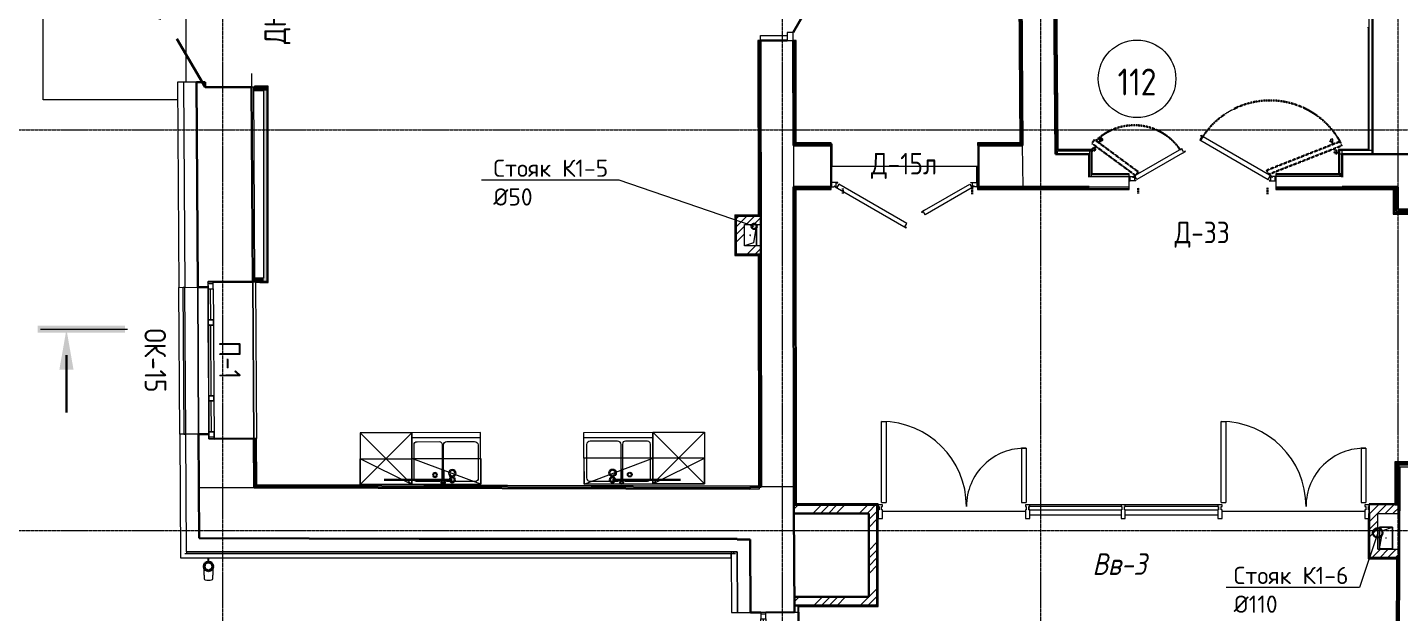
# Model space of a CAD drawing. Header units: millimetres. Extents: x -10178924 to 11692288, y -947381 to 58396.
# Drawn here: x -8768 to 7164, y -84525 to -77734 of the extents above; entities that cross this region are included whole.
import ezdxf
from ezdxf import colors
from ezdxf.entities.mleader import LeaderData, LeaderLine
from ezdxf.math import Vec2, Vec3

# ---------------------------------------------------------------- set-up
doc = ezdxf.new("R2010")
doc.units = ezdxf.units.MM
doc.linetypes.add('ADSK_Линия сетки', pattern=[25, 20, -2.5, 0, -2.5])
doc.linetypes.add('ADSK_Штриховая_ш3 п1_5', pattern=[4.5, 3, -1.5])
for name, color, linetype, lineweight in [('!К1', 32, 'Continuous', 30), ('_ Окна', 7, 'Continuous', 9), ('Аннотация', 7, 'Continuous', 18), ('Витраж', 7, 'Continuous', 9), ('Выноски ВК', 7, 'Continuous', 0), ('Двери', 7, 'Continuous', 9), ('Марки', 7, 'Continuous', 20), ('Марки дверей', 7, 'Continuous', 20), ('Марки окон', 7, 'Continuous', 20), ('Обобщенные модели', 7, 'Continuous', 18), ('Окна', 7, 'Continuous', 9), ('Оси', 253, 'Continuous', 9), ('Панели витража', 7, 'Continuous', 9), ('Перекрытие', 7, 'Continuous', 18), ('Разрезы', 7, 'Continuous', 9), ('Стены внутренние', 7, 'Continuous', 18), ('Стены наружные', 7, 'Continuous', 18), ('Стены несущие', 7, 'Continuous', 30), ('Стены отделка', 7, 'Continuous', 30), ('Стены перегородки', 7, 'Continuous', 30), ('Стены штриховка', 7, 'Continuous', 9), ('ТХ', 5, 'Continuous', 5), ('ШТРИХОВКА', 252, 'Continuous', 15)]:
    doc.layers.add(name, color=color, linetype=linetype, lineweight=lineweight)
doc.layers.add('Линии', color=7, linetype='Continuous', lineweight=9, true_color=0x00a600)
doc.styles.add('GOST Common', font='GOST_Common.ttf', dxfattribs={"width": 0.9, "height": 350})
doc.styles.add('GOST Common_2', font='GOST_Common.ttf', dxfattribs={"width": 0.9, "height": 250})
doc.styles.add('GOST Common_B_I', font='', dxfattribs={"width": 0.9, "height": 250})
doc.styles.add('PDF ISOCPEUR', font='isocpeur.ttf')
doc.styles.get('GOST Common_B_I').set_extended_font_data('GOST Common', italic=True, bold=True)
pattern_1 = [(45, (-32053.86, -66750), (-269.4077, 269.4077), []), (45, (-31964.06, -66750), (-269.4077, 269.4077), []), (45, (-31874.26, -66750), (-269.4077, 269.4077), []), (45, (-31784.46, -66750), (-269.4077, 269.4077), [])]
pattern_2 = [(0, (0, -66749.99), (406.4, 101.6), [33.528, -271.272, 33.528, -271.272, -1625.6]), (0, (0, -66749.99), (406.4, 101.6), [-609.6, 33.528, -576.072, 33.528, -271.272, -711.2]), (0, (0, -66749.99), (406.4, 101.6), [-1524, 33.528, -169.672, 33.528, -474.472]), (120, (152.4, -66699.19), (-291.1882, 301.1527), [33.528, -271.272, 33.528, -271.272, -1625.6]), (120, (152.4, -66699.19), (-291.1882, 301.1527), [-609.6, 33.528, -576.072, 33.528, -271.272, -711.2]), (120, (152.4, -66699.19), (-291.1882, 301.1527), [-1524, 33.528, -169.672, 33.528, -474.472]), (240, (203.2, -66495.99), (-115.2118, -402.7527), [33.528, -271.272, 33.528, -271.272, -1625.6]), (240, (203.2, -66495.99), (-115.2118, -402.7527), [-609.6, 33.528, -576.072, 33.528, -271.272, -711.2]), (240, (203.2, -66495.99), (-115.2118, -402.7527), [-1524, 33.528, -169.672, 33.528, -474.472])]

# ---------------------------------------------------------------- blocks, each defined once
blk = doc.blocks.new('оси')
at = {"layer": 'Оси', "linetype": 'ADSK_Линия сетки'}
for p, q in [((6500, -2196), (6500, 46378)), ((9500, -2196), (9500, 46378)), ((0, -2196), (0, 46265)), ((13650, -2196), (13650, 23921)), ((-3614, 15100), (62615, 15100)), ((-3614, 10450), (62615, 10450))]:
    blk.add_line(p, q, dxfattribs=at)
blk = doc.blocks.new('dver-dpo-230 _1_ - 1700х2300Н ост алюм EIWS60 Д-33л-6949417-План 1-го этажа')
at = {"layer": 'Двери'}
for p, q in [((-6, 523), (-29, 484)), ((-29, 484), (762, 27)), ((-21, 537), (-24, 533)), ((-24, 533), (-6, 523)), ((804, 60), (-21, 537)), ((-804, 60), (-241, 385)), ((-234, 332), (-762, 27)), ((-241, 385), (-239, 381)), ((-219, 346), (-239, 381)), ((-234, 332), (-199, 352)), ((-202, 356), (-219, 346)), ((-199, 352), (-202, 356)), ((-850, 10), (-850, 60)), ((-850, 60), (-814, 60)), ((-840, 60), (-850, 60)), ((-850, 60), (-850, 10)), ((-774, 10), (-850, 10)), ((-850, 10), (-840, 10)), ((-840, 10), (-840, 60)), ((-814, 60), (-814, 55)), ((-811, 52), (-790, 52)), ((-802, 56), (-804, 60)), ((-784, 66), (-802, 56)), ((-790, 52), (-790, 17)), ((-787, 14), (-774, 14)), ((-762, 27), (-784, 66)), ((-774, 14), (-774, 10)), ((762, 27), (784, 66)), ((774, 14), (774, 10)), ((787, 14), (774, 14)), ((774, 10), (850, 10)), ((784, 66), (802, 56)), ((790, 52), (790, 17)), ((811, 52), (790, 52)), ((802, 56), (804, 60)), ((814, 60), (814, 55)), ((850, 60), (814, 60)), ((850, 60), (840, 60)), ((840, 60), (840, 10)), ((840, 10), (850, 10)), ((850, 10), (850, 60)), ((850, 10), (850, 60))]:
    blk.add_line(p, q, dxfattribs=at)
for centre, radius, start, end in [((-811, 55), 2.52, 180, 270), ((-787, 17), 2.5, 180, 270), ((787, 17), 2.5, 270, 360), ((811, 55), 2.52, 270, 0)]:
    blk.add_arc(centre, radius, start, end, dxfattribs=at)
blk = doc.blocks.new('Дверь-Alumark_двупольная с глухим окном_S70 - 1520х2200 _алюм_ост_ Д11п-6529395-План 1-го этажа')
at = {"layer": 'Двери', "lineweight": 30}
for p, q in [((-540, 190), (166, 597)), ((790, 190), (344, 447))]:
    blk.add_line(p, q, dxfattribs=at)
at = {"layer": 'Двери'}
for p, q in [((-635, 190), (-635, 120)), ((-540, 190), (-635, 190)), ((-540, 120), (-540, 190)), ((790, 190), (790, 120)), ((885, 190), (790, 190)), ((885, 120), (885, 190)), ((-635, 120), (-540, 120)), ((790, 120), (885, 120))]:
    blk.add_line(p, q, dxfattribs=at)
blk = doc.blocks.new('Водосток - Тип 1 _карниз больше 490мм_-5153572-План 1-го этажа')
at = {"layer": 'Обобщенные модели'}
for p, q in [((75, 306), (75, 264)), ((175, 264), (175, 306)), ((120, 109), (120, 60)), ((130, 60), (130, 109))]:
    blk.add_line(p, q, dxfattribs=at)
at = {"layer": 'Обобщенные модели', "flags": 128}
for points in [[(75, 173), (75, 174), (75, 177), (75, 180), (75, 183), (75, 186), (75, 190), (75, 193), (75, 197), (75, 201), (75, 205), (75, 210), (75, 214), (75, 219), (75, 224), (75, 229), (75, 234), (75, 239), (75, 245), (75, 250), (75, 256), (75, 261), (75, 264)], [(175, 264), (175, 258), (175, 252), (175, 247), (175, 242), (175, 236), (175, 231), (175, 226), (175, 221), (175, 216), (175, 212), (175, 207), (175, 203), (175, 199), (175, 195), (175, 191), (175, 188), (175, 184), (175, 181), (175, 178), (175, 175), (175, 173)]]:
    blk.add_lwpolyline(points, dxfattribs=at)
at = {"layer": 'Обобщенные модели'}
for start, end in [(90, 270), (270, 90)]:
    blk.add_arc((125, 160), 52, start, end, dxfattribs=at)
at = {"layer": 'Обобщенные модели', "lineweight": 40}
for start, end in [(90, 270), (270, 90)]:
    blk.add_arc((125, 160), 50, start, end, dxfattribs=at)
at = {"layer": 'Обобщенные модели'}
for start_param, end_param in [(4.712389, 6.283185), (3.141593, 4.712389)]:
    blk.add_ellipse((125, 306), major_axis=(-50, 0), ratio=0.309017, start_param=start_param, end_param=end_param, dxfattribs=at)
blk = doc.blocks.new('dver-dpo-230 _1_ - 1700х2200Н алюм ост EIW15 Д15л-3687089-План 1-го этажа')
at = {"layer": 'Двери'}
for p, q in [((-6, 703), (-29, 664)), ((-29, 664), (762, 207)), ((-21, 717), (-24, 713)), ((-24, 713), (-6, 703)), ((804, 240), (-21, 717)), ((-804, 240), (-241, 565)), ((-234, 512), (-762, 207)), ((-241, 565), (-239, 561)), ((-219, 526), (-239, 561)), ((-234, 512), (-199, 532)), ((-202, 536), (-219, 526)), ((-199, 532), (-202, 536)), ((-850, 190), (-850, 240)), ((-850, 240), (-814, 240)), ((-840, 240), (-850, 240)), ((-850, 240), (-850, 190)), ((-774, 190), (-850, 190)), ((-850, 190), (-840, 190)), ((-840, 190), (-840, 240)), ((-814, 240), (-814, 235)), ((-811, 232), (-790, 232)), ((-802, 236), (-804, 240)), ((-784, 246), (-802, 236)), ((-790, 232), (-790, 197)), ((-787, 194), (-774, 194)), ((-762, 207), (-784, 246)), ((-774, 194), (-774, 190)), ((762, 207), (784, 246)), ((774, 194), (774, 190)), ((787, 194), (774, 194)), ((774, 190), (850, 190)), ((784, 246), (802, 236)), ((790, 232), (790, 197)), ((811, 232), (790, 232)), ((802, 236), (804, 240)), ((814, 240), (814, 235)), ((850, 240), (814, 240)), ((850, 240), (840, 240)), ((840, 240), (840, 190)), ((840, 190), (850, 190)), ((850, 190), (850, 240)), ((850, 190), (850, 240))]:
    blk.add_line(p, q, dxfattribs=at)
for centre, radius, start, end in [((-811, 235), 2.52, 180, 270), ((-787, 197), 2.5, 180, 270), ((787, 197), 2.5, 270, 0), ((811, 235), 2.52, 270, 0)]:
    blk.add_arc(centre, radius, start, end, dxfattribs=at)
blk = doc.blocks.new('окна_rehau_однопольное_фрамуга_сверху - 800х2240 _нов_-2056536-План 1-го этажа')
at = {"layer": '_ Окна', "lineweight": 18}
for p, q in [((-420, 75), (-420, 135)), ((-420, 135), (-344, 135)), ((-344, 75), (-420, 75)), ((-344, 135), (-344, 75)), ((344, 135), (344, 75)), ((420, 135), (344, 135)), ((344, 75), (420, 75)), ((420, 75), (420, 135))]:
    blk.add_line(p, q, dxfattribs=at)
at = {"layer": '_ Окна'}
for p, q in [((-400, 75), (-400, 135)), ((-344, 105), (344, 105)), ((400, 75), (400, 135))]:
    blk.add_line(p, q, dxfattribs=at)
at = {"layer": 'Окна'}
for p, q in [((-420, 135), (-420, 75)), ((-344, 135), (-420, 135)), ((-420, 75), (-344, 75)), ((-344, 135), (344, 135)), ((344, 75), (-344, 75)), ((420, 135), (344, 135)), ((344, 75), (420, 75)), ((420, 75), (420, 135))]:
    blk.add_line(p, q, dxfattribs=at)
blk = doc.blocks.new('Прямоугольный импост - Импост структурный с накладкой - 160мм-6453639-План 1-го этажа')
at = {"layer": 'Витраж', "lineweight": 18}
for p, q in [((-50, 40), (-50, 140)), ((-50, 140), (0, 140)), ((-40, 40), (-50, 40)), ((-50, -17), (-50, 0)), ((-50, 0), (-40, 0)), ((-40, 0), (-40, 40)), ((-10, 40), (-10, 0)), ((0, 40), (-10, 40)), ((-10, 0), (0, 0)), ((0, 140), (0, 40)), ((0, 0), (0, -17)), ((0, -17), (-50, -17))]:
    blk.add_line(p, q, dxfattribs=at)
blk = doc.blocks.new('Прямоугольный импост - Импост структурный с накладкой - 160мм-6453643-План 1-го этажа')
at = {"layer": 'Витраж', "lineweight": 18}
for p, q in [((0, 140), (-50, 140)), ((-50, 140), (-50, 40)), ((-50, 40), (-40, 40)), ((-40, 0), (-50, 0)), ((-50, 0), (-50, -17)), ((-40, 40), (-40, 0)), ((-10, 0), (-10, 40)), ((-10, 40), (0, 40)), ((0, 0), (-10, 0)), ((0, 40), (0, 140)), ((0, -17), (0, 0)), ((-50, -17), (0, -17))]:
    blk.add_line(p, q, dxfattribs=at)
blk = doc.blocks.new('Витражная двухстворчатая дверь - Входная двухстворчатая левая_наружн-6453644-План 1-го этажа')
at = {"layer": 'Двери'}
for p, q in [((-840, 985), (-785, 985)), ((-840, 45), (-840, 985)), ((-785, 985), (-785, 45)), ((785, 675), (840, 675)), ((785, 675), (785, 45)), ((840, 675), (785, 675)), ((840, 675), (840, 45)), ((-840, 45), (-785, 45)), ((785, 45), (840, 45))]:
    blk.add_line(p, q, dxfattribs=at)
for centre, radius, start, end in [((-840, 0), 985, 360, 90), ((820, 0), 675, 88.3021, 180)]:
    blk.add_arc(centre, radius, start, end, dxfattribs=at)
blk = doc.blocks.new('Прямоугольный импост - Импост структурный с накладкой - 160мм-6453636-План 1-го этажа')
at = {"layer": 'Витраж', "lineweight": 18}
for p, q in [((-25, 40), (-25, 140)), ((-25, 140), (25, 140)), ((-15, 40), (-25, 40)), ((-25, -17), (-25, 0)), ((-25, 0), (-15, 0)), ((-15, 0), (-15, 40)), ((15, 40), (15, 0)), ((25, 40), (15, 40)), ((15, 0), (25, 0)), ((25, 140), (25, 40)), ((25, 0), (25, -17)), ((25, -17), (-25, -17))]:
    blk.add_line(p, q, dxfattribs=at)
blk = doc.blocks.new('AC_Дверь_Двупольная_Стальная - 1700х2100h В_ДН-6л-2587719-План 1-го этажа')
at = {"layer": 'Двери', "lineweight": 30}
for p, q in [((850, 220), (-59, 745)), ((-850, 220), (-287, 545))]:
    blk.add_line(p, q, dxfattribs=at)
blk = doc.blocks.new('GM_Отверстие прямоугольное _в плите_ - Отверстие-V54-План 1-го этажа')
at = {"layer": 'Обобщенные модели'}
for p, q in [((-75, -125), (-75, 125)), ((-75, 125), (75, 125)), ((75, 125), (-75, 125)), ((-75, 125), (-75, -125)), ((-75, -125), (-37.5, 87.5)), ((-37.5, 87.5), (75, 125)), ((75, 125), (75, -125)), ((75, -125), (75, 125)), ((75, -125), (-75, -125)), ((-75, -125), (75, -125))]:
    blk.add_line(p, q, dxfattribs=at)
for start, end in [(360, 180), (180, 360), (60, 165), (300, 360), (195, 270)]:
    blk.add_arc((0, 0), 2.5, start, end, dxfattribs=at)
blk = doc.blocks.new('GM_Отверстие прямоугольное _в плите_ - Отверстие-V78-План 1-го этажа')
at = {"layer": 'Обобщенные модели'}
for p, q in [((-75, -125), (-75, 125)), ((-75, 125), (-75, -125)), ((-75, -125), (-38, 88)), ((-38, 88), (67, 122))]:
    blk.add_line(p, q, dxfattribs=at)
for start, end in [(360, 180), (180, 360), (60, 165), (300, 360), (195, 270)]:
    blk.add_arc((0, 0), 2.5, start, end, dxfattribs=at)
blk = doc.blocks.new('окно трехпол с фрамугой - 1800 и 1820х2300_h___нов_ ок15-V48-План 1-го этажа')
at = {"layer": 'Линии', "color": 7}
for p, q in [((-855, 320), (850, 320)), ((850, 320), (-855, 320)), ((-910, 140), (-910, 200)), ((-910, 200), (-830, 200)), ((-910, 200), (-910, 140)), ((-830, 200), (-910, 200)), ((-910, 200), (-910, -320)), ((910, 200), (-910, 200)), ((-890, 140), (-890, 200)), ((850, 200), (-855, 200)), ((-830, 200), (-830, 140)), ((-830, 140), (-830, 200)), ((-830, 140), (-830, 200)), ((-830, 200), (-470, 200)), ((-830, 170), (-470, 170)), ((-470, 140), (-470, 200)), ((-470, 200), (-410, 200)), ((-410, 200), (-470, 200)), ((-470, 200), (-470, 140)), ((-470, 200), (-470, 140)), ((-410, 200), (-410, 140)), ((-410, 140), (-410, 200)), ((-410, 140), (-410, 200)), ((-410, 200), (410, 200)), ((-410, 170), (410, 170)), ((410, 140), (410, 200)), ((410, 200), (470, 200)), ((470, 200), (410, 200)), ((410, 200), (410, 140)), ((410, 200), (410, 140)), ((470, 200), (470, 140)), ((470, 140), (470, 200)), ((470, 140), (470, 200)), ((470, 200), (830, 200)), ((470, 170), (830, 170)), ((830, 200), (830, 140)), ((910, 200), (830, 200)), ((910, 200), (830, 200)), ((830, 200), (830, 140)), ((830, 200), (830, 140)), ((890, 140), (890, 200)), ((910, 140), (910, 200)), ((910, 140), (910, 200)), ((910, 200), (910, -320)), ((-830, 140), (-910, 140)), ((-910, 140), (-830, 140)), ((-470, 140), (-830, 140)), ((-410, 140), (-470, 140)), ((-470, 140), (-410, 140)), ((410, 140), (-410, 140)), ((470, 140), (410, 140)), ((410, 140), (470, 140)), ((830, 140), (470, 140)), ((830, 140), (910, 140)), ((830, 140), (910, 140)), ((-910, -320), (910, -320)), ((910, -320), (-910, -320))]:
    blk.add_line(p, q, dxfattribs=at)
blk = doc.blocks.new('Разрез - Номер вида спереди_3_5 мм-16061-План 1-го этажа')
at = {"layer": 'Разрезы'}
for points in [[(9.8, 0.4), (9.8, -0.39), (-0.33, -0.39), (-0.33, 0.4)], [(2.18, -4.67), (3, 0), (3.82, -4.67)]]:
    blk.add_hatch(color=256, dxfattribs=at).paths.add_polyline_path(points)
at = {"layer": 'Разрезы', "lineweight": 30}
blk.add_line((3, -3), (3, -9.66), dxfattribs=at)
blk = doc.blocks.new('1 этаж')
at = {"layer": 'Стены внутренние'}
for points in [[(-6026, -53348), (-5986, -53348), (-5986, -53308), (-6140, -53308), (-6140, -53348), (-6131, -53348)], [(-5986, -55566), (-5986, -53348), (-6026, -53348), (-6026, -55566)], [(-6026, -55566), (-6026, -55526), (-6132, -55526), (-6131, -55565), (-6104, -55566)]]:
    blk.add_hatch(color=256, dxfattribs=at).paths.add_polyline_path(points)
at = {"layer": 'Стены внутренние', "lineweight": 9}
h = blk.add_hatch(dxfattribs=at)
h.set_pattern_fill('FP_12', color=256, style=0, pattern_type=2)
h.set_pattern_definition(pattern_2)
h.paths.add_polyline_path([(7126, -54762), (7126, -54486), (7111, -54486), (7111, -54762)])
h = blk.add_hatch(dxfattribs=at)
h.set_pattern_fill('ANSI34', color=256, scale=20, style=0)
h.set_pattern_definition(pattern_1)
h.paths.add_polyline_path([(-543, -54802), (-253, -54802), (-253, -54902), (-443, -54902), (-443, -55252), (-543, -55252)])
h = blk.add_hatch(dxfattribs=at)
h.set_pattern_fill('FP_12', color=256, style=0, pattern_type=2)
h.set_pattern_definition(pattern_2)
h.paths.add_polyline_path([(7526, -54762), (7561, -54762), (7561, -54747), (7126, -54747), (7126, -54762), (7513, -54762)])
h = blk.add_hatch(dxfattribs=at)
h.set_pattern_fill('ANSI34', color=256, scale=20, style=0)
h.set_pattern_definition(pattern_1)
h.paths.add_polyline_path([(-252, -55252), (-252, -55152), (-443, -55152), (-443, -55252)])
h = blk.add_hatch(dxfattribs=at)
h.set_pattern_fill('FP_12', color=256, style=0, pattern_type=2)
h.set_pattern_definition(pattern_2)
h.paths.add_polyline_path([(7138, -58158), (7143, -58158), (7144, -57694), (7129, -57694), (7128, -58158)])
h = blk.add_hatch(dxfattribs=at)
h.set_pattern_fill('FP_12', color=256, style=0, pattern_type=2)
h.set_pattern_definition(pattern_2)
h.paths.add_polyline_path([(7544, -57694), (7564, -57694), (7564, -57679), (7129, -57679), (7129, -57694), (7543, -57694)])
h = blk.add_hatch(dxfattribs=at)
h.set_pattern_fill('ANSI34', color=256, scale=20, style=0)
h.set_pattern_definition(pattern_1)
h.paths.add_polyline_path([(554, -58258), (1000, -58258), (1000, -58158), (132, -58158), (132, -58258), (449, -58258)])
h = blk.add_hatch(dxfattribs=at)
h.set_pattern_fill('ANSI34', color=256, scale=20, style=0)
h.set_pattern_definition(pattern_1)
h.paths.add_polyline_path([(1000, -59225), (1100, -59225), (1100, -58158), (1000, -58158), (1000, -58753)])
h = blk.add_hatch(dxfattribs=at)
h.set_pattern_fill('ANSI34', color=256, scale=20, style=0)
h.set_pattern_definition(pattern_1)
h.paths.add_polyline_path([(6913, -58258), (6813, -58258), (6813, -58771), (6913, -58771)])
h = blk.add_hatch(dxfattribs=at)
h.set_pattern_fill('ANSI34', color=256, scale=20, style=0)
h.set_pattern_definition(pattern_1)
h.paths.add_polyline_path([(7160, -58771), (7160, -58671), (6913, -58671), (6913, -58771)])
h = blk.add_hatch(dxfattribs=at)
h.set_pattern_fill('ANSI34', color=256, scale=20, style=0)
h.set_pattern_definition(pattern_1)
h.paths.add_polyline_path([(1100, -59325), (1100, -59225), (140, -59225), (140, -59325), (1000, -59325)])
at = {"layer": 'Стены штриховка'}
h = blk.add_hatch(dxfattribs=at)
h.set_pattern_fill('ANSI34', color=256, scale=20)
h.set_pattern_definition(pattern_1)
h.paths.add_polyline_path([(7163, -58158), (7108, -58158), (6813, -58158), (6813, -58258), (6826, -58258), (7162, -58258)])
at = {"layer": 'Витраж'}
for p, q in [((3930, -58158), (2870, -58158)), ((3930, -58275), (2870, -58275)), ((5053, -58158), (3980, -58158)), ((5053, -58275), (3980, -58275))]:
    blk.add_line(p, q, dxfattribs=at)
at = {"layer": 'Линии', "color": 7, "linetype": 'ADSK_Штриховая_ш3 п1_5', "lineweight": 30}
for p, q in [((3623, -53918), (3591, -53961)), ((3591, -53961), (4099, -54335)), ((3638, -53996), (3612, -54032)), ((4131, -54292), (3623, -53918)), ((3670, -53953), (3696, -53917)), ((5623, -54273), (6472, -53940)), ((6492, -53989), (5642, -54322)), ((6387, -53974), (6376, -53930)), ((6472, -53940), (6492, -53989)), ((6406, -54023), (6427, -54062)), ((4099, -54335), (4131, -54292)), ((5642, -54322), (5623, -54273)), ((700, -54486), (700, -54542)), ((2200, -54472), (2200, -54552)), ((4130, -54476), (4130, -54542)), ((5630, -54472), (5630, -54552))]:
    blk.add_line(p, q, dxfattribs=at)
at = {"layer": 'Линии', "color": 7}
blk.add_circle((4116, -53212), 450, dxfattribs=at)
at = {"layer": 'Линии', "color": 7, "linetype": 'ADSK_Штриховая_ш3 п1_5', "lineweight": 30}
for centre in [(3696, -53917), (6376, -53930), (3612, -54032), (6427, -54062)]:
    blk.add_circle(centre, 17, dxfattribs=at)
for centre, radius, start, end in [((5659, -54394), 932, 29.1582, 149.8569), ((4083, -54391), 641, 33.381, 133.8165)]:
    blk.add_arc(centre, radius, start, end, dxfattribs=at)
at = {"layer": 'Панели витража', "lineweight": 18}
for points in [[(3930, -58175), (2860, -58175), (2860, -58215), (3940, -58215)], [(3970, -58215), (5063, -58215), (5063, -58175)], [(5053, -58175), (3980, -58175)]]:
    blk.add_lwpolyline(points, dxfattribs=at)
at = {"layer": 'Перекрытие'}
for p, q in [((-8586, -53457), (-8586, -51446)), ((-6930, -51672), (-6930, -53252)), ((-255, -52769), (-255, -52709)), ((-255, -52709), (55, -52709)), ((-6166, -53149), (-6165, -53307)), ((-7024, -53457), (-8586, -53457)), ((564, -53966), (574, -53966)), ((574, -53966), (574, -54226)), ((2274, -54226), (2274, -53986)), ((564, -54226), (2274, -54226)), ((2254, -54416), (2254, -54226)), ((131, -58155), (151, -58155)), ((2820, -58233), (1160, -58233)), ((6763, -58233), (5103, -58233)), ((140, -59325), (137, -59325))]:
    blk.add_line(p, q, dxfattribs=at)
at = {"layer": 'Разрезы', "lineweight": 20}
blk.add_line((-8615, -56119), (-7607, -56119), dxfattribs=at)
at = {"layer": 'Стены внутренние'}
for p, q in [((-6131, -55567), (-6131, -55578)), ((177, -59403), (181, -60243))]:
    blk.add_line(p, q, dxfattribs=at)
at = {"layer": 'Стены наружные'}
for p, q in [((6798, -52620), (6798, -52611)), ((-6071, -55578), (-6119, -55578)), ((-6119, -55578), (-6108, -57387)), ((-7000, -57338), (-7011, -55633)), ((-6961, -55631), (-6942, -55631)), ((-6950, -57335), (-6961, -55632)), ((-6930, -57337), (-6941, -55632)), ((-6951, -57336), (-6931, -57336)), ((-567, -58701), (-6922, -58701)), ((-6922, -58701), (-6922, -58721)), ((-6922, -58721), (-567, -58721)), ((189, -59403), (193, -60232))]:
    blk.add_line(p, q, dxfattribs=at)
at = {"layer": 'Стены несущие'}
for p, q in [((2726, -46629), (2788, -53986)), ((3169, -54086), (3107, -46647)), ((6850, -46647), (6850, -54086)), ((55, -52769), (-255, -52769)), ((-255, -52769), (-249, -57949)), ((126, -53986), (125, -52769)), ((-6706, -53250), (-6806, -53251)), ((-6791, -55631), (-6806, -53251)), ((-6705, -53310), (-6706, -53250)), ((-6165, -53307), (-6705, -53310)), ((-6165, -53307), (-6151, -55567)), ((126, -53986), (564, -53986)), ((564, -54466), (564, -53986)), ((2277, -53986), (2277, -54466)), ((2277, -53986), (2788, -53986)), ((3561, -54086), (3169, -54086)), ((3561, -54352), (3561, -54086)), ((7569, -54086), (6496, -54086)), ((6496, -54352), (6496, -54086)), ((564, -54466), (127, -54466)), ((127, -54466), (131, -58202)), ((3561, -54466), (2277, -54466)), ((3561, -54466), (3561, -54464)), ((6496, -54464), (6496, -54466)), ((6496, -54466), (7146, -54466)), ((7146, -54466), (7146, -54727)), ((-543, -54802), (-543, -55252)), ((-543, -54802), (-253, -54802)), ((7146, -54727), (7526, -54727)), ((-543, -55252), (-252, -55252)), ((-6671, -55569), (-6151, -55565)), ((-6671, -55571), (-6671, -55569)), ((-6611, -55570), (-6151, -55567)), ((-6791, -55629), (-6671, -55629)), ((-6791, -55631), (-6671, -55631)), ((-6660, -57336), (-6780, -57336)), ((-6773, -58545), (-6780, -57336)), ((-6140, -57387), (-6600, -57390)), ((-6140, -57387), (-6136, -57957)), ((7138, -64272), (7164, -57713)), ((-380, -57971), (-6136, -57957)), ((-249, -57949), (-380, -57950)), ((-380, -57950), (-380, -57971)), ((131, -58202), (137, -59404)), ((1100, -58158), (132, -58158)), ((132, -58158), (132, -58258)), ((132, -58258), (1000, -58258)), ((1000, -58258), (1000, -59225)), ((1100, -59325), (1100, -58158)), ((6813, -58258), (6813, -58771)), ((-6773, -58545), (-4221, -58551)), ((-4221, -58551), (-527, -58551)), ((-527, -58551), (-527, -58560)), ((-527, -58560), (-377, -58561)), ((-377, -58561), (-373, -59406)), ((-373, -59406), (-377, -58561)), ((6813, -58771), (7160, -58771)), ((1000, -59225), (140, -59225)), ((140, -59225), (140, -59325)), ((-373, -59406), (-253, -59406)), ((-193, -59405), (137, -59404)), ((140, -59325), (1100, -59325))]:
    blk.add_line(p, q, dxfattribs=at)
at = {"layer": 'Стены отделка', "lineweight": 9}
for p, q in [((2788, -53986), (2726, -46628)), ((3107, -46647), (3169, -54086)), ((3189, -54086), (3127, -46647)), ((3201, -54034), (3139, -46679)), ((6810, -54043), (6810, -46657)), ((2707, -48072), (2756, -53954)), ((2719, -48071), (2768, -53986)), ((6810, -52620), (6798, -52620)), ((6798, -52620), (6798, -54031)), ((-255, -52769), (-287, -52769)), ((-287, -52769), (-285, -54790)), ((-249, -57949), (-255, -52769)), ((157, -52769), (125, -52769)), ((158, -53954), (157, -52769)), ((-6806, -53251), (-7026, -53252)), ((-7026, -53252), (-7011, -55633)), ((-6956, -53252), (-6941, -55632)), ((-6133, -53307), (-6165, -53307)), ((-6145, -53307), (-6131, -55566)), ((-6145, -53308), (-5986, -53308)), ((-6140, -53308), (-6140, -53348)), ((-6140, -53348), (-6026, -53348)), ((-5974, -53296), (-6133, -53296)), ((-6133, -53296), (-6133, -53307)), ((-6026, -53348), (-6026, -55526)), ((-5986, -55566), (-5986, -53308)), ((-5974, -55576), (-5974, -53298)), ((146, -53986), (146, -53966)), ((146, -53966), (146, -53986)), ((146, -53966), (156, -53966)), ((564, -53954), (158, -53954)), ((564, -53986), (564, -53954)), ((2264, -53954), (2264, -53986)), ((2756, -53954), (2264, -53954)), ((2264, -53986), (2277, -53986)), ((2758, -53966), (2768, -53966)), ((2768, -53986), (2768, -53966)), ((2768, -53986), (2788, -53986)), ((3169, -54086), (3189, -54086)), ((3189, -54046), (3189, -54086)), ((3189, -54046), (3583, -54046)), ((3593, -54034), (3201, -54034)), ((3561, -54086), (3563, -54086)), ((3563, -54046), (3563, -54346)), ((3583, -54047), (3563, -54047)), ((3583, -54046), (3583, -54346)), ((3595, -54314), (3595, -54036)), ((6454, -54033), (6454, -54326)), ((6798, -54031), (6456, -54031)), ((6850, -54043), (6466, -54043)), ((6466, -54043), (6466, -54326)), ((6466, -54083), (6850, -54083)), ((6496, -54326), (6496, -54043)), ((4026, -54314), (3595, -54314)), ((4026, -54346), (4026, -54314)), ((5726, -54314), (5726, -54346)), ((6496, -54314), (5726, -54314)), ((6466, -54326), (6496, -54326)), ((147, -54466), (127, -54466)), ((147, -54466), (147, -54486)), ((147, -54466), (151, -58158)), ((147, -54486), (157, -54486)), ((564, -54498), (564, -54466)), ((2277, -54466), (2264, -54466)), ((2264, -54466), (2264, -54498)), ((4026, -54498), (4026, -54466)), ((5726, -54466), (5726, -54498)), ((7126, -54486), (7146, -54486)), ((7126, -54486), (7126, -54747)), ((163, -58146), (159, -54498)), ((159, -54498), (564, -54498)), ((2264, -54498), (4026, -54498)), ((5726, -54498), (7091, -54498)), ((7091, -54498), (7091, -54782)), ((-555, -54790), (-555, -55262)), ((-555, -54790), (-285, -54790)), ((7091, -54782), (7581, -54782)), ((7126, -54747), (7546, -54747)), ((-443, -55152), (-443, -54902)), ((-443, -54902), (-253, -54902)), ((-553, -55264), (-284, -55264)), ((-252, -55152), (-443, -55152)), ((-284, -55264), (-281, -57939)), ((-269, -57949), (-272, -55252)), ((-6151, -55567), (-6071, -55567)), ((-6026, -55526), (-6140, -55526)), ((-6140, -55526), (-6140, -55566)), ((-5986, -55566), (-6140, -55566)), ((-6131, -55566), (-6131, -55567)), ((-6071, -55567), (-6071, -55578)), ((-6071, -55578), (-5976, -55578)), ((-7011, -55633), (-6791, -55631)), ((-6961, -55632), (-6961, -55630)), ((-6791, -55631), (-6791, -55631)), ((-6780, -57336), (-7000, -57338)), ((-7000, -57338), (-6991, -58771)), ((-6922, -58701), (-6930, -57337)), ((-6108, -57387), (-6140, -57387)), ((-6105, -57925), (-6108, -57387)), ((7109, -57659), (7108, -58146)), ((7599, -57659), (7109, -57659)), ((7143, -58158), (7144, -57694)), ((7144, -57694), (7144, -57714)), ((7144, -57694), (7564, -57694)), ((7164, -57713), (7144, -57713)), ((7144, -57714), (7544, -57714)), ((-6137, -57937), (-6126, -57937)), ((-6126, -57937), (-6127, -57957)), ((-6117, -57937), (-268, -57951)), ((-281, -57939), (-6105, -57925)), ((-380, -57971), (-268, -57971)), ((-281, -57951), (-281, -57949)), ((-269, -57949), (-249, -57949)), ((-268, -57971), (-268, -57951)), ((1110, -58146), (163, -58146)), ((1110, -58308), (1110, -58146)), ((6813, -58146), (6813, -58308)), ((7108, -58146), (6813, -58146)), ((131, -58155), (151, -58155)), ((1100, -58308), (1110, -58308)), ((6913, -58258), (7162, -58258)), ((6913, -58671), (6913, -58258)), ((7108, -58158), (7163, -58158)), ((1112, -58325), (1100, -58325)), ((1112, -59335), (1112, -58325)), ((6801, -58315), (6801, -58781)), ((6813, -58343), (6814, -58343)), ((-4221, -58551), (-6773, -58551)), ((-377, -58554), (-527, -58554)), ((-6991, -58771), (-596, -58771)), ((-6942, -58721), (-6922, -58721)), ((-6922, -58701), (-526, -58701)), ((-526, -58701), (-596, -58702)), ((-596, -58702), (-593, -59407)), ((-596, -58771), (-596, -58721)), ((-567, -58721), (-567, -58701)), ((-546, -58701), (-567, -58701)), ((-567, -58721), (-546, -58721)), ((6803, -58783), (7128, -58783)), ((6913, -58671), (7160, -58671)), ((7128, -58783), (7099, -66187)), ((7110, -66199), (7140, -58771)), ((-593, -59407), (-523, -59407)), ((-523, -59407), (-373, -59406)), ((177, -59325), (137, -59325)), ((137, -59404), (189, -59403)), ((177, -59325), (177, -59403)), ((189, -59403), (189, -59337)), ((189, -59337), (1110, -59337))]:
    blk.add_line(p, q, dxfattribs=at)
at = {"layer": 'Стены перегородки', "lineweight": 18}
for p, q in [((3561, -54346), (4026, -54346)), ((3561, -54466), (4026, -54466)), ((4026, -54466), (4026, -54346)), ((5726, -54346), (5726, -54466)), ((6496, -54346), (5726, -54346)), ((5726, -54466), (6496, -54466))]:
    blk.add_line(p, q, dxfattribs=at)
at = {"layer": 'Стены штриховка'}
for p, q in [((3199, -54036), (3137, -46677)), ((2709, -48071), (2758, -53956)), ((6800, -52620), (6800, -54033)), ((-285, -52769), (-283, -54792)), ((-273, -54802), (-275, -52769)), ((146, -53966), (145, -52769)), ((156, -53956), (155, -52769)), ((-5974, -53298), (-6133, -53298)), ((-5976, -53296), (-5976, -55578)), ((-5974, -53298), (-5974, -53296)), ((126, -53986), (127, -54466)), ((564, -53956), (156, -53956)), ((156, -53966), (564, -53966)), ((2758, -53956), (2264, -53956)), ((2264, -53966), (2758, -53966)), ((2792, -54466), (2788, -53986)), ((3595, -54036), (3199, -54036)), ((3593, -54316), (3593, -54034)), ((3595, -54034), (3593, -54034)), ((3595, -54036), (3595, -54034)), ((6456, -54031), (6454, -54031)), ((6454, -54031), (6454, -54033)), ((6800, -54033), (6454, -54033)), ((6456, -54031), (6456, -54326)), ((4026, -54326), (3583, -54326)), ((4026, -54316), (3593, -54316)), ((6496, -54316), (5726, -54316)), ((6466, -54326), (5726, -54326)), ((564, -54486), (157, -54486)), ((2264, -54486), (4026, -54486)), ((7126, -54486), (5726, -54486)), ((7091, -54486), (7091, -54498)), ((7102, -54486), (7102, -54771)), ((7111, -54486), (7111, -54762)), ((161, -58148), (157, -54496)), ((157, -54496), (564, -54496)), ((2264, -54496), (4026, -54496)), ((5726, -54496), (7091, -54496)), ((-553, -54792), (-553, -55262)), ((-553, -54792), (-283, -54792)), ((7102, -54771), (7570, -54771)), ((7111, -54762), (7561, -54762)), ((-555, -55262), (-555, -55264)), ((-555, -55264), (-553, -55264)), ((-553, -55262), (-282, -55262)), ((-543, -55252), (-543, -55250)), ((-541, -55252), (-543, -55252)), ((-282, -55262), (-279, -57941)), ((-5974, -55576), (-6071, -55576)), ((-5976, -55578), (-5974, -55578)), ((-5974, -55578), (-5974, -55576)), ((-6117, -57937), (-6120, -57387)), ((-6107, -57927), (-6110, -57387)), ((7120, -57670), (7119, -58158)), ((7588, -57670), (7120, -57670)), ((7129, -57679), (7128, -58158)), ((7579, -57679), (7129, -57679)), ((-6776, -57955), (-6136, -57957)), ((-279, -57941), (-6107, -57927)), ((130, -57948), (-249, -57949)), ((131, -58202), (130, -57948)), ((1110, -58148), (161, -58148)), ((7108, -58148), (6813, -58148)), ((7108, -58158), (7108, -58146)), ((1110, -58158), (1100, -58158)), ((1100, -58183), (1110, -58183)), ((1100, -58283), (1110, -58283)), ((7108, -58158), (6801, -58158)), ((1110, -59337), (1110, -58325)), ((6803, -58315), (6803, -58781)), ((-523, -59407), (-526, -58701)), ((-526, -58701), (-523, -59407)), ((6801, -58781), (6801, -58783)), ((6801, -58783), (6803, -58783)), ((6803, -58781), (7130, -58781)), ((6813, -58771), (6813, -58769)), ((6815, -58771), (6813, -58771)), ((7130, -58781), (7100, -66189)), ((187, -59403), (187, -59335)), ((187, -59335), (1112, -59335)), ((1110, -59337), (1112, -59337)), ((1112, -59337), (1112, -59335))]:
    blk.add_line(p, q, dxfattribs=at)
blk.add_blockref('оси', (-6500, -68905))
at = {"layer": 'Витраж', "rotation": 180}
blk.add_blockref('Прямоугольный импост - Импост структурный с накладкой - 160мм-6453643-План 1-го этажа', (1110, -58175), dxfattribs=at)
at = {"layer": 'Витраж', "extrusion": (0, 0, -1), "rotation": 180}
for name, p in [('Прямоугольный импост - Импост структурный с накладкой - 160мм-6453639-План 1-го этажа', (-2870, -58175)), ('Прямоугольный импост - Импост структурный с накладкой - 160мм-6453636-План 1-го этажа', (-3955, -58175)), ('Прямоугольный импост - Импост структурный с накладкой - 160мм-6453636-План 1-го этажа', (-5078, -58175)), ('Прямоугольный импост - Импост структурный с накладкой - 160мм-6453639-План 1-го этажа', (-6813, -58175))]:
    blk.add_blockref(name, p, dxfattribs=at)
at = {"layer": 'Двери'}
for name, p, rotation in [('Дверь-Alumark_двупольная с глухим окном_S70 - 1520х2200 _алюм_ост_ Д11п-6529395-План 1-го этажа', (-66, -51884), 270.0654956564283), ('dver-dpo-230 _1_ - 1700х2200Н алюм ост EIW15 Д15л-3687089-План 1-го этажа', (1414, -54226), 180)]:
    blk.add_blockref(name, p, dxfattribs=dict(at, rotation=rotation))
at = {"layer": 'Двери', "color": 8, "true_color": 0x7f7f7f, "rotation": 90.35627563939656}
blk.add_blockref('AC_Дверь_Двупольная_Стальная - 1700х2100h В_ДН-6л-2587719-План 1-го этажа', (-6491, -52459), dxfattribs=at)
at = {"layer": 'Двери'}
for name, p in [('dver-dpo-230 _1_ - 1700х2300Н ост алюм EIWS60 Д-33л-6949417-План 1-го этажа', (4876, -54406)), ('Витражная двухстворчатая дверь - Входная двухстворчатая левая_наружн-6453644-План 1-го этажа', (1990, -58175)), ('Витражная двухстворчатая дверь - Входная двухстворчатая левая_наружн-6453644-План 1-го этажа', (5933, -58175))]:
    blk.add_blockref(name, p, dxfattribs=at)
at = {"layer": 'Линии', "color": 7, "rotation": 90.35627563939656}
blk.add_blockref('окно трехпол с фрамугой - 1800 и 1820х2300_h___нов_ ок15-V48-План 1-го этажа', (-6466, -56479), dxfattribs=at)
at = {"layer": 'Обобщенные модели', "rotation": 180}
for name, p in [('GM_Отверстие прямоугольное _в плите_ - Отверстие-V78-План 1-го этажа', (-376, -55027)), ('Водосток - Тип 1 _карниз больше 490мм_-5153572-План 1-го этажа', (-6542, -58711))]:
    blk.add_blockref(name, p, dxfattribs=at)
at = {"layer": 'Обобщенные модели'}
blk.add_blockref('GM_Отверстие прямоугольное _в плите_ - Отверстие-V54-План 1-го этажа', (7007, -58542), dxfattribs=at)
at = {"layer": 'Окна', "rotation": 90.27247415019606}
blk.add_blockref('окна_rehau_однопольное_фрамуга_сверху - 800х2240 _нов_-2056536-План 1-го этажа', (-116, -59825), dxfattribs=at)
at = {"layer": 'Разрезы', "lineweight": 50, "xscale": 99.99999999999993, "yscale": 99.99999999999993, "zscale": 99.99999999999993}
blk.add_blockref('Разрез - Номер вида спереди_3_5 мм-16061-План 1-го этажа', (-8615, -56119), dxfattribs=at)
at = {"layer": 'Аннотация', "lineweight": 9, "insert": (4116, -53249), "char_height": 312.5, "width": 520.21, "attachment_point": 5, "line_spacing_factor": 1.022766, "style": 'GOST Common'}
blk.add_mtext('112', dxfattribs=at)
at = {"layer": 'Марки', "lineweight": 9, "insert": (3912, -58845), "char_height": 250, "width": 696.6, "attachment_point": 5, "line_spacing_factor": 1.022766, "style": 'GOST Common_B_I'}
blk.add_mtext('\\pxqc,t4.572,9.144,13.716,18.288,22.86,27.432,32.004,36.576,41.148,45.72,50.292,54.864,59.436,64.008,68.58,73.152,77.724,82.296,86.868,91.44,96.012,100.584,105.156,109.728,114.3,118.872,123.444,128.016,132.588,137.16,141.732,146.304;{Вв-3}', dxfattribs=at)
at = {"layer": 'Марки дверей', "lineweight": 9, "insert": (-5865, -52384), "char_height": 250, "width": 869.4, "attachment_point": 5, "rotation": 90, "line_spacing_factor": 1.022766, "style": 'GOST Common_2'}
blk.add_mtext('\\pxqc,t1.8,3.6,5.4,7.2,9,10.8,12.6,14.4,16.2,18,19.8,21.6,23.4,25.2,27,28.8,30.6,32.4,34.2,36,37.8,39.6,41.4,43.2,45,46.8,48.6,50.4,52.2,54,55.8,57.6;{ДН-6л}', dxfattribs=at)
at = {"layer": 'Марки дверей', "lineweight": 9, "char_height": 250, "attachment_point": 5, "line_spacing_factor": 1.022766, "style": 'GOST Common_2'}
for s, insert, width in [('\\pxqc,t1.8,3.6,5.4,7.2,9,10.8,12.6,14.4,16.2,18,19.8,21.6,23.4,25.2,27,28.8,30.6,32.4,34.2,36,37.8,39.6,41.4,43.2,45,46.8,48.6,50.4,52.2,54,55.8,57.6;{Д-15л}', (1410, -54223), 803.7), ('\\pxqc,t1.8,3.6,5.4,7.2,9,10.8,12.6,14.4,16.2,18,19.8,21.6,23.4,25.2,27,28.8,30.6,32.4,34.2,36,37.8,39.6,41.4,43.2,45,46.8,48.6,50.4,52.2,54,55.8,57.6;{Д-33}', (4872, -55021), 690.3)]:
    blk.add_mtext(s, dxfattribs=dict(at, insert=insert, width=width))
at = {"layer": 'Марки окон', "lineweight": 9, "char_height": 250, "attachment_point": 5, "rotation": 270.3563, "line_spacing_factor": 1.022766, "style": 'GOST Common_2'}
for s, insert, width in [('\\pxqc,t1.8,3.6,5.4,7.2,9,10.8,12.6,14.4,16.2,18,19.8,21.6,23.4,25.2,27,28.8,30.6,32.4,34.2,36,37.8,39.6,41.4,43.2,45,46.8,48.6,50.4,52.2,54,55.8,57.6;{ОК-15}', (-7283, -56481), 797.4), ('\\pxqc,t1.8,3.6,5.4,7.2,9,10.8,12.6,14.4,16.2,18,19.8,21.6,23.4,25.2,27,28.8,30.6,32.4,34.2,36,37.8,39.6,41.4,43.2,45,46.8,48.6,50.4,52.2,54,55.8,57.6;{П-1}', (-6418, -56475), 458.1)]:
    blk.add_mtext(s, dxfattribs=dict(at, insert=insert, width=width))
blk = doc.blocks.new('_None')
blk = doc.blocks.new('A$C1361485f')
for p, q in [((769, 668), (1069, 68)), ((769, 68), (1369, 668)), ((1369, 68), (769, 668))]:
    blk.add_line(p, q)
for points in [[(769, 68), (769, 668), (1369, 668), (1369, 68)], [(769, 668), (769, 68), (1069, 68), (1069, 668)]]:
    blk.add_lwpolyline(points, close=True)
blk = doc.blocks.new('A$Cea2b195f')
for p, q in [((936, 875), (1236, 75)), ((1476, 875), (1476, 75))]:
    blk.add_line(p, q)
for points in [[(936, 875), (1536, 875), (1536, 75), (936, 75)], [(936, 875), (936, 75), (1236, 75), (1236, 875)]]:
    blk.add_lwpolyline(points, close=True)
at = {"linetype": 'Continuous'}
blk.add_lwpolyline([(1180, 847, 0.000114), (1007, 847, 0.411199), (970, 811), (970, 482, 0.395719), (1006, 444), (1181, 443), (1311, 443), (1393, 443, 0.413967), (1434, 484), (1434, 802, 0.390418), (1394, 846, 0.000242), (1310, 846, 0.000152)], format="xyb", close=True, dxfattribs=at)
for points in [[(983, 448, 0.295051), (960, 463, 0.412639), (936, 438, 0.412639), (960, 414, 0.289854), (983, 428)], [(976, 448, 0.258138), (960, 457, 0.413208), (942, 438, 0.413208), (960, 419, 0.25753), (976, 428)], [(968, 428), (1097, 428, 0.414474), (1107, 438, 0.413928), (1097, 448), (968, 448)], [(1398, 102, 0.406675), (1432, 136), (1433, 394, 0.413842), (1400, 428), (1311, 428), (1181, 429), (1004, 429, 0.413619), (970, 396), (969, 137, 0.414004), (1003, 103), (1182, 103), (1311, 102), (1398, 102)]]:
    blk.add_lwpolyline(points, format="xyb", dxfattribs=at)
blk.add_lwpolyline([(960, 440), (960, 436)], dxfattribs=at)
for centre, radius in [((1066, 544), 44), ((1066, 544), 30.1), ((1045, 344), 27.6), ((1045, 344), 18.8)]:
    blk.add_circle(centre, radius, dxfattribs=at)
for points in [[(960, 440), (960, 445), (964, 448), (968, 448)], [(968, 428), (964, 428), (960, 432), (960, 436)], [(960, 436), (960, 436), (960, 436), (960, 436)], [(1433, 394), (1433, 394), (1433, 394), (1433, 394)]]:
    blk.add_open_spline(points, degree=3, dxfattribs=at)

msp = doc.modelspace()

# ---------------------------------------------------------------- linework, layer by layer
at = {"layer": '!К1'}
for points in [[(-3834.9, -82984.5), (-4626.1, -82984.5)], [(-1975.2, -82984.5), (-1184, -82984.5)]]:
    msp.add_lwpolyline(points, dxfattribs=at)
for centre, radius in [((-330.5, -80042.4), 30), ((-3834.9, -82984.5), 30), ((-1975.2, -82984.5), 30), ((6910.3, -83599.7), 55)]:
    msp.add_circle(centre, radius, dxfattribs=at)

# ---------------------------------------------------------------- block references
at = {"layer": 'ТХ', "lineweight": 0, "xscale": -1, "rotation": 270.1295989183374}
for name, p in [('A$C1361485f', (-4970.5, -83809.6)), ('A$Cea2b195f', (-4377.2, -83974.7))]:
    msp.add_blockref(name, p, dxfattribs=at)
at = {"layer": 'ТХ', "lineweight": 0, "rotation": 90.12959891833738}
for name, p in [('A$Cea2b195f', (-1427.9, -83968)), ('A$C1361485f', (-835.4, -83800.3))]:
    msp.add_blockref(name, p, dxfattribs=at)
at = {"layer": 'ШТРИХОВКА'}
msp.add_blockref('1 этаж', (0, -25118), dxfattribs=at)

# ---------------------------------------------------------------- leaders
at = {"layer": 'Выноски ВК', "ltscale": 50}
ml = msp.add_multileader_mtext('Standard', dxfattribs=at)
ml.set_content('Стояк К1-5 ^J%%C50', color=256, style='PDF ISOCPEUR')
ml.set_leader_properties(color=256, linetype='ByLayer', lineweight=-1)
ml.set_arrow_properties(name='NONE')
ml.build(insert=Vec2(0, 0))
ml.multileader.update_dxf_attribs({"text_left_attachment_type": 6, "text_right_attachment_type": 6, "dogleg_length": 100, "arrow_head_size": 300})
ctx = ml.context
ctx.base_point, ctx.char_height, ctx.arrow_head_size, ctx.landing_gap_size, ctx.plane_origin = Vec3(-3357.6, -79507.6), 200, 300, 0, Vec3(-7574.8, -76330.2)
ctx.left_attachment, ctx.right_attachment = 6, 6
notes = []
notes.append((ctx, [(1, (1, 1, 0), (-1897.6, -79507.6), (-1, 0), 100, [(1, [(-330.5, -80042.4)], 0, [])])]))
ctx.mtext.insert, ctx.mtext.width, ctx.mtext.flow_direction = Vec3(-3357.6, -79267.6), 1500.069, 5
ml = msp.add_multileader_mtext('Standard', dxfattribs=at)
ml.set_content('Стояк К1-6 ^J%%C110', color=256, style='PDF ISOCPEUR')
ml.set_leader_properties(color=256, linetype='ByLayer', lineweight=-1)
ml.set_arrow_properties(name='NONE')
ml.build(insert=Vec2(0, 0))
ml.multileader.update_dxf_attribs({"text_left_attachment_type": 6, "text_right_attachment_type": 6, "dogleg_length": 100, "arrow_head_size": 300})
ctx = ml.context
ctx.base_point, ctx.char_height, ctx.arrow_head_size, ctx.landing_gap_size, ctx.plane_origin = Vec3(5238.6, -84234.3), 200, 300, 0, Vec3(-334.1, -79887.4)
ctx.left_attachment, ctx.right_attachment = 6, 6
notes.append((ctx, [(1, (1, 1, 0), (6698.6, -84234.3), (-1, 0), 100, [(1, [(6910.3, -83599.7)], 0, [])])]))
ctx.mtext.insert, ctx.mtext.width, ctx.mtext.flow_direction = Vec3(5238.6, -83994.3), 1434.251, 5
for ctx, leaders in notes:
    for number, flags, end, landing, length, lines in leaders:
        leader = LeaderData()
        leader.index, (leader.has_last_leader_line, leader.has_dogleg_vector, leader.attachment_direction) = number, flags
        leader.last_leader_point, leader.dogleg_vector, leader.dogleg_length = Vec3(end), Vec3(landing), length
        for number, points, colour, breaks in lines:
            line = LeaderLine()
            line.index, line.vertices, line.color, line.breaks = number, Vec3.list(points), colors.encode_raw_color(colour), breaks
            leader.lines.append(line)
        ctx.leaders.append(leader)

doc.saveas('drawing.dxf')
